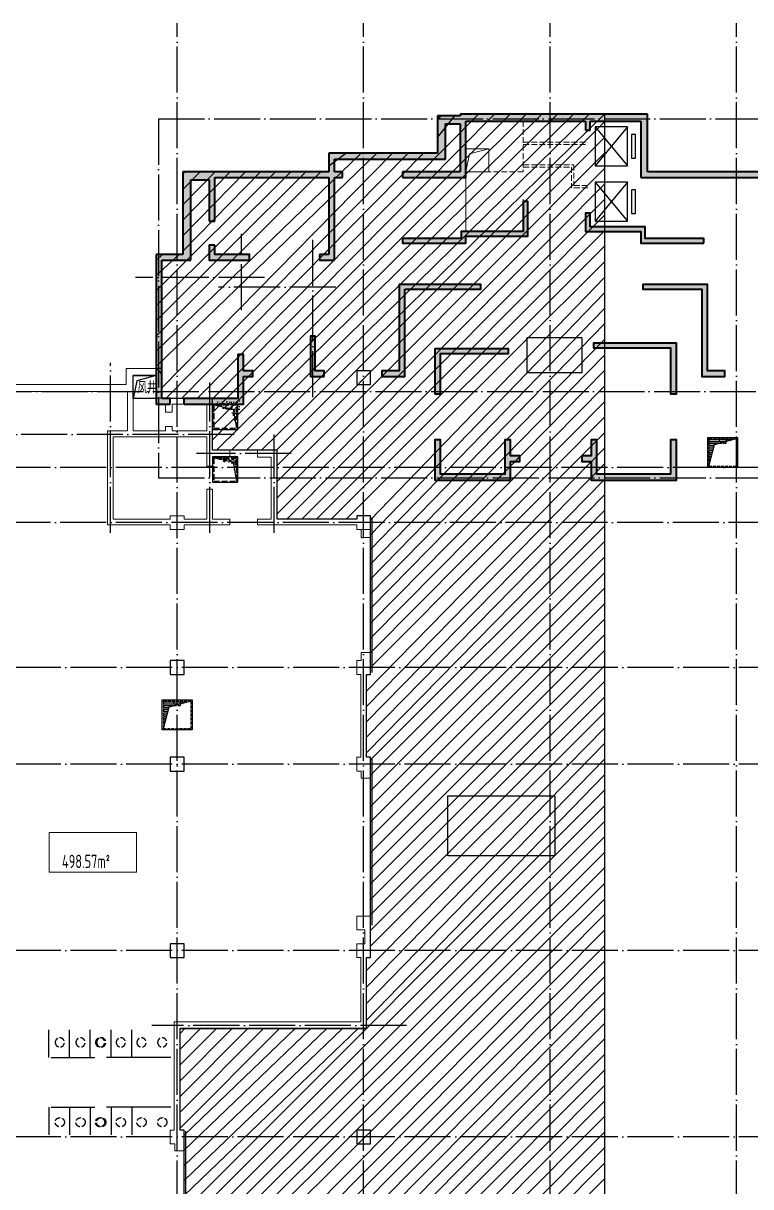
# Model space of a CAD drawing. Extents: x 115549 to 768939, y -502199 to 402497.
# Drawn here: x 462196 to 493802, y -358583 to -308022 of the extents above; entities that cross this region are included whole.
import ezdxf

# ---------------------------------------------------------------- set-up
doc = ezdxf.new("R2010")
doc.units = 0
doc.header["$LTSCALE"] = 1000
doc.header["$MEASUREMENT"] = 0
for name, pattern in [('__DASH', [0.35, 0.25, -0.1]), ('DASH', [0.35, 0.25, -0.1]), ('DOTE', [2.4200000000000004, 2, -0.2, 0.02, -0.2])]:
    doc.linetypes.add(name, pattern=pattern)
for name, color, linetype, lineweight in [('_0', 7, 'Continuous', 9), ('renWALL', 8, 'Continuous', 9), ('主楼剪力墙', 212, 'Continuous', 5), ('砼墙', 3, 'Continuous', 35)]:
    doc.layers.add(name, color=color, linetype=linetype, lineweight=lineweight)
for name, color, linetype in [('COLUMN', 9, 'Continuous'), ('DOTE', 16, 'DOTE'), ('EVTR', 2, 'Continuous'), ('人防辅助线', 7, 'Continuous'), ('地库文字', 7, 'Continuous'), ('文字', 3, 'Continuous'), ('给水', 32, 'Continuous')]:
    doc.layers.add(name, color=color, linetype=linetype)
doc.styles.add('_HZTXT', font='01-tssdeng.shx', dxfattribs={"width": 0.7, "bigfont": '02-tssdchn.shx'})
doc.styles.add('TSSD_Rein', font='tssdeng.shx', dxfattribs={"width": 0.7, "bigfont": 'tssdchn.shx'})

# ---------------------------------------------------------------- blocks, each defined once
blk = doc.blocks.new('zhuloujlqtiangchong')
at = {"layer": '主楼剪力墙'}
h = blk.add_hatch(color=253, dxfattribs=at)
h.dxf.hatch_style = 1
h.paths.add_polyline_path([(896210.3145515919, 662450.9228439331), (895960.3145515919, 662450.9228439331), (895960.3145515919, 661800.9228439331), (897360.3145515919, 661800.9228439331), (897710.3145515919, 661800.9228439331), (897710.3145515919, 662050.9228439331), (897360.3145515919, 662050.9228439331), (896210.3145515919, 662050.9228439331)], flags=17)
h.paths.add_polyline_path([(900960.3145515919, 656750.9228439331), (900960.3145515919, 657000.9228439331), (900560.3145515919, 657000.9228439331), (900560.3145515919, 658500.9228439331), (900360.3145515919, 658500.9228439331), (900360.3145515919, 656750.9228439331)], flags=17)
h.paths.add_polyline_path([(904460.3145515919, 660550.9228439331), (907010.3145515919, 660550.9228439331), (907760.3145515919, 660550.9228439331), (907760.3145515919, 660750.9228439331), (907010.3145515919, 660750.9228439331), (904210.3145515919, 660750.9228439331), (904210.3145515919, 660150.9228439331), (904210.3145515919, 658500.9228439331), (904210.3145515919, 657850.9228439331), (904210.3145515919, 657000.9228439331), (903460.3145515919, 657000.9228439331), (903460.3145515919, 656750.9228439331), (904460.3145515919, 656750.9228439331), (904460.3145515919, 657850.9228439331), (904460.3145515919, 658500.9228439331), (904460.3145515919, 660150.9228439331)], flags=17)
h.paths.add_polyline_path([(906010.3145515919, 656850.9228439331), (906010.3145515919, 657350.9228439331), (906010.3145515919, 657750.9228439331), (908960.3145515919, 657750.9228439331), (908960.3145515919, 657950.9228439331), (905760.3145515919, 657950.9228439331), (905760.3145515919, 657350.9228439331), (905760.3145515919, 656850.9228439331), (905760.3145515919, 656000.9228439331), (906010.3145515919, 656000.9228439331)], flags=17)
h.paths.add_polyline_path([(909060.3145515919, 652250.9228439331), (909060.3145515919, 653050.9228439331), (909460.3145515919, 653050.9228439331), (909460.3145515919, 653300.9228439331), (909060.3145515919, 653300.9228439331), (909060.3145515919, 654000.9228439331), (908810.3145515919, 654000.9228439331), (908810.3145515919, 653150.9228439331), (908810.3145515919, 652500.9228439331), (908460.3145515919, 652500.9228439331), (906360.3145515919, 652500.9228439331), (906010.3145515919, 652500.9228439331), (906010.3145515919, 654000.9228439331), (905760.3145515919, 654000.9228439331), (905760.3145515919, 652250.9228439331), (906360.3145515919, 652250.9228439331), (908460.3145515919, 652250.9228439331)])
h.paths.add_polyline_path([(917610.3145515919, 660150.9228439331), (917610.3145515919, 660750.9228439331), (914810.3145515919, 660750.9228439331), (914810.3145515919, 660550.9228439331), (917360.3145515919, 660550.9228439331), (917360.3145515919, 660150.9228439331), (917360.3145515919, 658500.9228439331), (917360.3145515919, 658100.9228439331), (917360.3145515919, 656750.9228439331), (918360.3145515919, 656750.9228439331), (918360.3145515919, 657000.9228439331), (917610.3145515919, 657000.9228439331), (917610.3145515919, 658100.9228439331), (917610.3145515919, 658500.9228439331)], flags=17)
h.paths.add_polyline_path([(912560.3145515919, 653050.9228439331), (912560.3145515919, 652250.9228439331), (913160.3145515919, 652250.9228439331), (915660.3145515919, 652250.9228439331), (916260.3145515919, 652250.9228439331), (916260.3145515919, 654000.9228439331), (916010.3145515919, 654000.9228439331), (916010.3145515919, 652500.9228439331), (915660.3145515919, 652500.9228439331), (913160.3145515919, 652500.9228439331), (912810.3145515919, 652500.9228439331), (912810.3145515919, 653150.9228439331), (912810.3145515919, 654000.9228439331), (912560.3145515919, 654000.9228439331), (912560.3145515919, 653300.9228439331), (912160.3145515919, 653300.9228439331), (912160.3145515919, 653050.9228439331)])
h.paths.add_polyline_path([(916260.3145515919, 657600.9228439331), (916260.3145515919, 658200.9228439331), (914560.3145515919, 658200.9228439331), (912660.3145515919, 658200.9228439331), (912660.3145515919, 658000.9228439331), (914560.3145515919, 658000.9228439331), (916010.3145515919, 658000.9228439331), (916010.3145515919, 657600.9228439331), (916010.3145515919, 656850.9228439331), (916010.3145515919, 656000.9228439331), (916260.3145515919, 656000.9228439331), (916260.3145515919, 656850.9228439331)], flags=17)
h.paths.add_polyline_path([(917460.3145515919, 662550.9228439331), (917460.3145515919, 662750.9228439331), (914910.3145515919, 662750.9228439331), (914910.3145515919, 663250.9228439331), (912510.3145515919, 663250.9228439331), (912510.3145515919, 663850.9228439331), (912310.3145515919, 663850.9228439331), (912310.3145515919, 663050.9228439331), (914710.3145515919, 663050.9228439331), (914710.3145515919, 662550.9228439331)], flags=17)
h.paths.add_polyline_path([(907110.3145515919, 662850.9228439331), (909810.3145515919, 662850.9228439331), (909810.3145515919, 664350.9228439331), (909610.3145515919, 664350.9228439331), (909610.3145515919, 663050.9228439331), (906910.3145515919, 663050.9228439331), (906910.3145515919, 662750.9228439331), (904360.3145515919, 662750.9228439331), (904360.3145515919, 662550.9228439331), (907110.3145515919, 662550.9228439331)], flags=17)
h.paths.add_polyline_path([(921460.3145515919, 656750.9228439331), (921460.3145515919, 658500.9228439331), (921260.3145515919, 658500.9228439331), (921260.3145515919, 657000.9228439331), (920860.3145515919, 657000.9228439331), (920860.3145515919, 656750.9228439331)], flags=17)
h.paths.add_polyline_path([(924460.3145515919, 661800.9228439331), (925860.3145515919, 661800.9228439331), (925860.3145515919, 662450.9228439331), (925610.3145515919, 662450.9228439331), (925610.3145515919, 662050.9228439331), (924460.3145515919, 662050.9228439331), (924110.3145515919, 662050.9228439331), (924110.3145515919, 661800.9228439331)], flags=17)
h.paths.add_polyline_path([(927272.2208015919, 655550.9228439331), (927272.2208015919, 655800.9228439331), (927560.3145515919, 655800.9228439331), (927910.3145515919, 655800.9228439331), (927910.3145515919, 656100.9697189331), (927910.3145515919, 661800.9228439331), (927560.3145515919, 661800.9228439331), (926660.2521351576, 661800.9228439331), (926660.2521351576, 665300.9228439331), (925860.3145515919, 665300.9228439331), (925860.3145515919, 663500.9228439331), (925610.3145515919, 663500.9228439331), (925610.3145515919, 665400.9228439331), (924860.3145515919, 665400.9228439331), (922460.3145515919, 665400.9228439331), (920660.3145515919, 665400.9228439331), (920660.3145515919, 662050.9228439331), (921060.3145515919, 662050.9228439331), (921060.3145515919, 661800.9228439331), (920410.3145515919, 661800.9228439331), (920410.3145515919, 665400.9228439331), (920060.3145515919, 665400.9228439331), (917460.3145515919, 665400.9228439331), (915310.3145515919, 665400.9228439331), (914710.3145515919, 665400.9228439331), (914710.3145515919, 667850.9228439331), (912510.3145515919, 667850.9228439331), (912510.3145515919, 667450.9228439331), (912310.3145515919, 667450.9228439331), (912310.3145515919, 667850.9228439331), (909710.3145515919, 667850.9228439331), (907610.3145515919, 667850.9228439331), (907110.3145515919, 667850.9228439331), (907110.3145515919, 666330.9228439331), (907110.3145515919, 665400.9228439331), (906510.3145515919, 665400.9228439331), (906110.3145515919, 665400.9228439331), (904360.3145515919, 665400.9228439331), (904360.3145515919, 665650.9228439331), (906110.3145515919, 665650.9228439331), (906510.3145515919, 665650.9228439331), (906860.3145515919, 665650.9228439331), (906860.3145515919, 666330.9228439331), (906860.3145515919, 667725.9228439331), (906235.3145515919, 667725.9228439331), (906235.3145515919, 666200.9228439331), (904360.3145515919, 666200.9228439331), (901410.3145515919, 666200.9228439331), (901410.3145515919, 665650.9228439331), (901760.3145515919, 665650.9228439331), (901760.3145515919, 665400.9228439331), (901410.3145515919, 665400.9228439331), (901410.3145515919, 661800.9228439331), (900760.3145515919, 661800.9228439331), (900760.3145515919, 662050.9228439331), (901160.3145515919, 662050.9228439331), (901160.3145515919, 665400.9228439331), (899360.3145515919, 665400.9228439331), (896960.3145515919, 665400.9228439331), (896210.3145515919, 665400.9228439331), (896210.3145515919, 663500.9228439331), (895960.3145515919, 663500.9228439331), (895960.3145515919, 665300.9228439331), (895160.2521351576, 665300.9228439331), (895160.2521351576, 661800.9228439331), (894260.3145515919, 661800.9228439331), (893910.3145515919, 661800.9228439331), (893910.3145515919, 659900.9228439331), (893910.3145515919, 659550.9228439331), (893910.3145515919, 657700.9228439331), (893910.3145515919, 656098.3447189331), (893910.3145515919, 655800.9228439331), (894260.3145515919, 655800.9228439331), (894272.2208015919, 655800.9228439331), (894272.2208015919, 655550.9228439331), (894260.3145515919, 655550.9228439331), (893660.3145515919, 655550.9228439331), (893660.3145515919, 657700.9228439331), (893660.3145515919, 659550.9228439331), (893660.3145515919, 659900.9228439331), (893660.3145515919, 662050.9228439331), (894260.3145515919, 662050.9228439331), (894810.2521351576, 662050.9228439331), (894810.2521351576, 665650.9228439331), (896060.3145515919, 665650.9228439331), (896960.3145515919, 665650.9228439331), (899360.3145515919, 665650.9228439331), (901160.3145515919, 665650.9228439331), (901160.3145515919, 666450.9228439331), (904360.3145515919, 666450.9228439331), (905885.3145515919, 666450.9228439331), (905885.3145515919, 668075.9228439331), (906860.3145515919, 668075.9228439331), (906860.3145515919, 668150.9228439331), (907610.3145515919, 668150.9228439331), (909710.3145515919, 668150.9228439331), (912410.3145515919, 668150.9228439331), (915010.3145515919, 668150.9228439331), (915010.3145515919, 665650.9228439331), (915310.3145515919, 665650.9228439331), (917460.3145515919, 665650.9228439331), (920060.3145515919, 665650.9228439331), (920560.3145515919, 665650.9228439331), (922460.3145515919, 665650.9228439331), (924860.3145515919, 665650.9228439331), (925760.3145515919, 665650.9228439331), (927010.2521351576, 665650.9228439331), (927010.2521351576, 662050.9228439331), (927560.3145515919, 662050.9228439331), (928160.3145515919, 662050.9228439331), (928160.3145515919, 655550.9228439331), (927560.3145515919, 655550.9228439331)])
h.paths.add_polyline_path([(926672.2208015919, 655550.9228439331), (926672.2208015919, 655800.9228439331), (924960.3145515919, 655800.9228439331), (924610.3145515919, 655800.9228439331), (924610.3145515919, 656850.9228439331), (924610.3145515919, 657700.9228439331), (924360.3145515919, 657700.9228439331), (924360.3145515919, 657000.9228439331), (923960.3145515919, 657000.9228439331), (923960.3145515919, 656750.9228439331), (924360.3145515919, 656750.9228439331), (924360.3145515919, 655550.9228439331), (924960.3145515919, 655550.9228439331)], flags=17)
h.paths.add_polyline_path([(894872.2208015919, 655550.9228439331), (894872.2208015919, 655800.9228439331), (896860.3145515919, 655800.9228439331), (897210.3145515919, 655800.9228439331), (897210.3145515919, 656850.9228439331), (897210.3145515919, 657700.9228439331), (897460.3145515919, 657700.9228439331), (897460.3145515919, 657000.9228439331), (897860.3145515919, 657000.9228439331), (897860.3145515919, 656750.9228439331), (897460.3145515919, 656750.9228439331), (897460.3145515919, 655550.9228439331), (896860.3145515919, 655550.9228439331)], flags=17)
edge = h.paths.add_edge_path(flags=17)
edge.add_line((928160.3145515919, 657700.9228439331), (928160.3145515919, 657900.9228439331))
edge.add_line((927910.3145515919, 658200.9228439331), (927910.3145515919, 657700.9228439331))
blk = doc.blocks.new('kengyi')
at = {"layer": '给水'}
for p, q in [((2970149.975596845, 735418.3133392334), (2971184.345076382, 735418.3133392334)), ((2970149.975596845, 735338.9383392334), (2970896.980648756, 735338.9383392334)), ((2970149.975596845, 735259.5633392334), (2970609.61622113, 735259.5633392334)), ((2970149.975596845, 735180.1883392334), (2970393.226629138, 735180.1883392334)), ((2970149.975596845, 735100.8133392334), (2970372.150847256, 735100.8133392334)), ((2970149.975596845, 735021.4383392334), (2970351.075065315, 735021.4383392334)), ((2970149.975596845, 734942.0633392334), (2970329.999283433, 734942.0633392334)), ((2970149.975596845, 734862.6883392334), (2970308.923501551, 734862.6883392334)), ((2970149.975596845, 734783.3133392334), (2970287.847719669, 734783.3133392334)), ((2970149.975596845, 734703.9383392334), (2970266.771937788, 734703.9383392334)), ((2970149.975596845, 734624.5633392334), (2970245.696155846, 734624.5633392334)), ((2970149.975596845, 734545.1883392334), (2970224.620373964, 734545.1883392334)), ((2970149.975596845, 734465.8133392334), (2970203.544592083, 734465.8133392334)), ((2970149.975596845, 734386.4383392334), (2970182.468810201, 734386.4383392334))]:
    blk.add_line(p, q, dxfattribs=at)
blk.add_lwpolyline([(2970099.975596845, 735514.0633392334), (2971399.975596845, 735514.0633392334), (2971399.975596845, 734214.0633392334), (2970099.975596845, 734214.0633392334)], close=True, dxfattribs=at)
at = {"layer": '给水', "linetype": '__DASH', "ltscale": 0.5}
blk.add_lwpolyline([(2971349.975596845, 735464.0633392334), (2970149.975596845, 735464.0633392334), (2970149.975596845, 734264.0633392334), (2971349.975596845, 734264.0633392334)], close=True, dxfattribs=at)
at = {"layer": '给水'}
blk.add_lwpolyline([(2970149.975596845, 734264.0633392334), (2970398.844030321, 735201.3444328308), (2971349.975596845, 735464.0633392334)], dxfattribs=at)
at = {"layer": '给水', "linetype": '__DASH', "ltscale": 0.5}
blk.add_lwpolyline([(2970599.975596845, 735461.101129055), (2970599.975596845, 735261.101129055), (2970899.975596845, 735261.101129055), (2970899.975596845, 735461.101129055)], dxfattribs=at)
blk = doc.blocks.new('jikeng')
at = {"ltscale": 10}
h = blk.add_hatch(dxfattribs=at)
h.set_pattern_fill('AR-SAND', color=6, scale=50, style=0)
h.set_pattern_definition([(142.5, (503727762.2244373, 3696120879.242505), (4.000078239960125, 122.3533093323356), [0, -96.52, 0, -107.95, 0, -103.1875]), (172.5, (503727762.2244373, 3696120879.242505), (-112.3808207845006, 179.2062751420885), [0, -52.07000000000001, 0, -86.995, 0, -33.3375]), (212.5, (503727840.3294373, 3696120879.242505), (-197.7480925603645, 0.3592961696364028), [0, -31.75, 0, -114.3, 0, -149.225]), (222.5, (503727840.3294373, 3696120879.242505), (-190.8891131180743, 55.73233081430404), [0, -15.875, 0, -74.92999999999999, 0, -85.725])])
h.paths.add_polyline_path([(503250451.1081846, 3696349963), (503251451.1081846, 3696349963), (503251451.1081846, 3696348963), (503251303.8872544, 3696349776.685735)])
at = {"color": 6}
for p, q in [((503251303.8872544, 3696349776.685735), (503250451.1081846, 3696349963)), ((503251451.1081846, 3696348963), (503251303.8872544, 3696349776.685735))]:
    blk.add_line(p, q, dxfattribs=at)
blk.add_lwpolyline([(503251501.1081846, 3696350013), (503250401.1081846, 3696350013), (503250401.1081846, 3696348913), (503251501.1081846, 3696348913)], close=True, dxfattribs=at)
at = {"color": 6, "linetype": 'DASH'}
blk.add_lwpolyline([(503251451.1081846, 3696349963), (503250451.1081846, 3696349963), (503250451.1081846, 3696348963), (503251451.1081846, 3696348963)], close=True, dxfattribs=at)
blk = doc.blocks.new('asfa')
at = {"layer": '人防辅助线'}
for p, q in [((77817352.87754144, 42957868.12308388), (77816152.87756412, 42957868.12308379)), ((77817352.87753692, 42957768.12308388), (77817352.87753482, 42956768.12308388)), ((77817352.8775415, 42956968.12308394), (77816152.87756418, 42956968.12308385)), ((77817352.87753531, 42956068.123084), (77816152.877558, 42956068.12308391)), ((77817352.87756293, 42955168.12308394), (77816152.8775856, 42955168.12308403)), ((77817352.87753692, 42954368.12308394), (77817352.87753482, 42955368.12308394)), ((77817352.87753691, 42953468.123084), (77817352.8775348, 42954468.123084))]:
    blk.add_line(p, q, dxfattribs=at)
at = {"layer": '人防辅助线', "linetype": 'DASH'}
for centre in [(77816692.7821819, 42957393.12308391), (77816692.78217572, 42956493.12308397), (77816692.78217572, 42955643.12308385), (77816692.78218189, 42954743.12308391), (77816692.78218187, 42953843.12308397)]:
    blk.add_circle(centre, 199.9999999999999, dxfattribs=at)
blk = doc.blocks.new('gangjinhunningtuqiang')
at = {"layer": '砼墙', "color": 8}
for p, q in [((906860.3145515919, 668075.9228439331), (905885.3145515919, 668075.9228439331)), ((905885.3145515919, 668075.9228439331), (905885.3145515919, 666450.9228439331)), ((907610.3145515919, 668150.9228439331), (906860.3145515919, 668150.9228439331)), ((906860.3145515919, 668150.9228439331), (906860.3145515919, 668075.9228439331)), ((909710.3145515919, 668150.9228439331), (907610.3145515919, 668150.9228439331)), ((912410.3145515919, 668150.9228439331), (909710.3145515919, 668150.9228439331)), ((915010.3145515919, 668150.9228439331), (912410.3145515919, 668150.9228439331)), ((915010.3145515919, 665650.9228439331), (915010.3145515919, 668150.9228439331)), ((906235.3145515919, 666200.9228439331), (906235.3145515919, 667725.9228439331)), ((906235.3145515919, 667725.9228439331), (906860.3145515919, 667725.9228439331)), ((906860.3145515919, 667725.9228439331), (906860.3145515919, 666330.9228439331)), ((907110.3145515919, 666330.9228439331), (907110.3145515919, 667850.9228439331)), ((907110.3145515919, 667850.9228439331), (907610.3145515919, 667850.9228439331)), ((907610.3145515919, 667850.9228439331), (909710.3145515919, 667850.9228439331)), ((909710.3145515919, 667850.9228439331), (912310.3145515919, 667850.9228439331)), ((912310.3145515919, 667850.9228439331), (912310.3145515919, 667450.9228439331)), ((912310.3145515919, 667450.9228439331), (912510.3145515919, 667450.9228439331)), ((912510.3145515919, 667450.9228439331), (912510.3145515919, 667850.9228439331)), ((912510.3145515919, 667850.9228439331), (914710.3145515919, 667850.9228439331)), ((914710.3145515919, 667850.9228439331), (914710.3145515919, 665400.9228439331)), ((904360.3145515919, 666450.9228439331), (901160.3145515919, 666450.9228439331)), ((901160.3145515919, 666450.9228439331), (901160.3145515919, 665650.9228439331)), ((905885.3145515919, 666450.9228439331), (904360.3145515919, 666450.9228439331)), ((901410.3145515919, 665650.9228439331), (901410.3145515919, 666200.9228439331)), ((901410.3145515919, 666200.9228439331), (904360.3145515919, 666200.9228439331)), ((904360.3145515919, 666200.9228439331), (906235.3145515919, 666200.9228439331)), ((906860.3145515919, 666330.9228439331), (906860.3145515919, 665650.9228439331)), ((907110.3145515919, 665400.9228439331), (907110.3145515919, 666330.9228439331)), ((896060.3145515919, 665650.9228439331), (894810.2521351576, 665650.9228439331)), ((894810.2521351576, 665650.9228439331), (894810.2521351576, 662050.9228439331)), ((896960.3145515919, 665650.9228439331), (896060.3145515919, 665650.9228439331)), ((896210.3145515919, 663500.9228439331), (896210.3145515919, 665400.9228439331)), ((896210.3145515919, 665400.9228439331), (896960.3145515919, 665400.9228439331)), ((899360.3145515919, 665650.9228439331), (896960.3145515919, 665650.9228439331)), ((896960.3145515919, 665400.9228439331), (899360.3145515919, 665400.9228439331)), ((901160.3145515919, 665650.9228439331), (899360.3145515919, 665650.9228439331)), ((899360.3145515919, 665400.9228439331), (901160.3145515919, 665400.9228439331)), ((901160.3145515919, 665400.9228439331), (901160.3145515919, 662050.9228439331)), ((901760.3145515919, 665650.9228439331), (901410.3145515919, 665650.9228439331)), ((901410.3145515919, 661800.9228439331), (901410.3145515919, 665400.9228439331)), ((901410.3145515919, 665400.9228439331), (901760.3145515919, 665400.9228439331)), ((901760.3145515919, 665400.9228439331), (901760.3145515919, 665650.9228439331)), ((906110.3145515919, 665650.9228439331), (904360.3145515919, 665650.9228439331)), ((904360.3145515919, 665650.9228439331), (904360.3145515919, 665400.9228439331)), ((904360.3145515919, 665400.9228439331), (906110.3145515919, 665400.9228439331)), ((906510.3145515919, 665650.9228439331), (906110.3145515919, 665650.9228439331)), ((906110.3145515919, 665400.9228439331), (906510.3145515919, 665400.9228439331)), ((906860.3145515919, 665650.9228439331), (906510.3145515919, 665650.9228439331)), ((906510.3145515919, 665400.9228439331), (907110.3145515919, 665400.9228439331)), ((914710.3145515919, 665400.9228439331), (915310.3145515919, 665400.9228439331)), ((915310.3145515919, 665650.9228439331), (915010.3145515919, 665650.9228439331)), ((917460.3145515919, 665650.9228439331), (915310.3145515919, 665650.9228439331)), ((915310.3145515919, 665400.9228439331), (917460.3145515919, 665400.9228439331)), ((920060.3145515919, 665650.9228439331), (917460.3145515919, 665650.9228439331)), ((917460.3145515919, 665400.9228439331), (920060.3145515919, 665400.9228439331)), ((895160.2521351576, 661800.9228439331), (895160.2521351576, 665300.9228439331)), ((895160.2521351576, 665300.9228439331), (895960.3145515919, 665300.9228439331)), ((895960.3145515919, 665300.9228439331), (895960.3145515919, 663500.9228439331)), ((895960.3145515919, 663500.9228439331), (896210.3145515919, 663500.9228439331)), ((894260.3145515919, 662050.9228439331), (893660.3145515919, 662050.9228439331)), ((893660.3145515919, 662050.9228439331), (893660.3145515919, 659900.9228439331)), ((894810.2521351576, 662050.9228439331), (894260.3145515919, 662050.9228439331)), ((901160.3145515919, 662050.9228439331), (900760.3145515919, 662050.9228439331)), ((900760.3145515919, 662050.9228439331), (900760.3145515919, 661800.9228439331)), ((893910.3145515919, 659900.9228439331), (893910.3145515919, 661800.9228439331)), ((893910.3145515919, 661800.9228439331), (894260.3145515919, 661800.9228439331)), ((894260.3145515919, 661800.9228439331), (895160.2521351576, 661800.9228439331)), ((900760.3145515919, 661800.9228439331), (901410.3145515919, 661800.9228439331)), ((893660.3145515919, 659900.9228439331), (893660.3145515919, 659550.9228439331)), ((893910.3145515919, 659550.9228439331), (893910.3145515919, 659900.9228439331)), ((893660.3145515919, 659550.9228439331), (893660.3145515919, 657700.9228439331)), ((893910.3145515919, 657700.9228439331), (893910.3145515919, 659550.9228439331)), ((893660.3145515919, 657700.9228439331), (893660.3145515919, 655550.9228439331)), ((893910.3145515919, 656098.3447189331), (893910.3145515919, 657700.9228439331)), ((893910.3145515919, 655800.9228439331), (893910.3145515919, 656098.3447189331)), ((894260.3145515919, 655800.9228439331), (893910.3145515919, 655800.9228439331)), ((894272.2208015919, 655800.9228439331), (894260.3145515919, 655800.9228439331)), ((894272.2208015919, 655550.9228439331), (894272.2208015919, 655800.9228439331)), ((894872.2208015919, 655550.9228439331), (894872.2208015919, 655800.9228439331)), ((893660.3145515919, 655550.9228439331), (894260.3145515919, 655550.9228439331)), ((894260.3145515919, 655550.9228439331), (894272.2208015919, 655550.9228439331))]:
    blk.add_line(p, q, dxfattribs=at)
for points in [[(907110.3145515919, 662850.9228439331), (909810.3145515919, 662850.9228439331), (909810.3145515919, 664350.9228439331), (909610.3145515919, 664350.9228439331), (909610.3145515919, 663050.9228439331), (906910.3145515919, 663050.9228439331), (906910.3145515919, 662750.9228439331), (904360.3145515919, 662750.9228439331), (904360.3145515919, 662550.9228439331), (907110.3145515919, 662550.9228439331)], [(917460.3145515919, 662550.9228439331), (917460.3145515919, 662750.9228439331), (914910.3145515919, 662750.9228439331), (914910.3145515919, 663250.9228439331), (912510.3145515919, 663250.9228439331), (912510.3145515919, 663850.9228439331), (912310.3145515919, 663850.9228439331), (912310.3145515919, 663050.9228439331), (914710.3145515919, 663050.9228439331), (914710.3145515919, 662550.9228439331)], [(896210.3145515919, 662450.9228439331), (895960.3145515919, 662450.9228439331), (895960.3145515919, 661800.9228439331), (897360.3145515919, 661800.9228439331), (897710.3145515919, 661800.9228439331), (897710.3145515919, 662050.9228439331), (897360.3145515919, 662050.9228439331), (896210.3145515919, 662050.9228439331)], [(904460.3145515919, 660550.9228439331), (907010.3145515919, 660550.9228439331), (907760.3145515919, 660550.9228439331), (907760.3145515919, 660750.9228439331), (907010.3145515919, 660750.9228439331), (904210.3145515919, 660750.9228439331), (904210.3145515919, 660150.9228439331), (904210.3145515919, 658500.9228439331), (904210.3145515919, 657850.9228439331), (904210.3145515919, 657000.9228439331), (903460.3145515919, 657000.9228439331), (903460.3145515919, 656750.9228439331), (904460.3145515919, 656750.9228439331), (904460.3145515919, 657850.9228439331), (904460.3145515919, 658500.9228439331), (904460.3145515919, 660150.9228439331)], [(917610.3145515919, 660150.9228439331), (917610.3145515919, 660750.9228439331), (914810.3145515919, 660750.9228439331), (914810.3145515919, 660550.9228439331), (917360.3145515919, 660550.9228439331), (917360.3145515919, 660150.9228439331), (917360.3145515919, 658500.9228439331), (917360.3145515919, 658100.9228439331), (917360.3145515919, 656750.9228439331), (918360.3145515919, 656750.9228439331), (918360.3145515919, 657000.9228439331), (917610.3145515919, 657000.9228439331), (917610.3145515919, 658100.9228439331), (917610.3145515919, 658500.9228439331)], [(900960.3145515919, 656750.9228439331), (900960.3145515919, 657000.9228439331), (900560.3145515919, 657000.9228439331), (900560.3145515919, 658500.9228439331), (900360.3145515919, 658500.9228439331), (900360.3145515919, 656750.9228439331)], [(906010.3145515919, 656850.9228439331), (906010.3145515919, 657350.9228439331), (906010.3145515919, 657750.9228439331), (908960.3145515919, 657750.9228439331), (908960.3145515919, 657950.9228439331), (905760.3145515919, 657950.9228439331), (905760.3145515919, 657350.9228439331), (905760.3145515919, 656850.9228439331), (905760.3145515919, 656000.9228439331), (906010.3145515919, 656000.9228439331)], [(916260.3145515919, 657600.9228439331), (916260.3145515919, 658200.9228439331), (914560.3145515919, 658200.9228439331), (912660.3145515919, 658200.9228439331), (912660.3145515919, 658000.9228439331), (914560.3145515919, 658000.9228439331), (916010.3145515919, 658000.9228439331), (916010.3145515919, 657600.9228439331), (916010.3145515919, 656850.9228439331), (916010.3145515919, 656000.9228439331), (916260.3145515919, 656000.9228439331), (916260.3145515919, 656850.9228439331)], [(909060.3145515919, 652250.9228439331), (909060.3145515919, 653050.9228439331), (909460.3145515919, 653050.9228439331), (909460.3145515919, 653300.9228439331), (909060.3145515919, 653300.9228439331), (909060.3145515919, 654000.9228439331), (908810.3145515919, 654000.9228439331), (908810.3145515919, 653150.9228439331), (908810.3145515919, 652500.9228439331), (908460.3145515919, 652500.9228439331), (906360.3145515919, 652500.9228439331), (906010.3145515919, 652500.9228439331), (906010.3145515919, 654000.9228439331), (905760.3145515919, 654000.9228439331), (905760.3145515919, 652250.9228439331), (906360.3145515919, 652250.9228439331), (908460.3145515919, 652250.9228439331)], [(912560.3145515919, 653050.9228439331), (912560.3145515919, 652250.9228439331), (913160.3145515919, 652250.9228439331), (915660.3145515919, 652250.9228439331), (916260.3145515919, 652250.9228439331), (916260.3145515919, 654000.9228439331), (916010.3145515919, 654000.9228439331), (916010.3145515919, 652500.9228439331), (915660.3145515919, 652500.9228439331), (913160.3145515919, 652500.9228439331), (912810.3145515919, 652500.9228439331), (912810.3145515919, 653150.9228439331), (912810.3145515919, 654000.9228439331), (912560.3145515919, 654000.9228439331), (912560.3145515919, 653300.9228439331), (912160.3145515919, 653300.9228439331), (912160.3145515919, 653050.9228439331)]]:
    blk.add_lwpolyline(points, close=True, dxfattribs=at)
blk.add_lwpolyline([(894872.2208015919, 655550.9228439331), (896860.3145515919, 655550.9228439331), (897460.3145515919, 655550.9228439331), (897460.3145515919, 656750.9228439331), (897860.3145515919, 656750.9228439331), (897860.3145515919, 657000.9228439331), (897460.3145515919, 657000.9228439331), (897460.3145515919, 657700.9228439331), (897210.3145515919, 657700.9228439331), (897210.3145515919, 656850.9228439331), (897210.3145515919, 655800.9228439331), (896860.3145515919, 655800.9228439331), (894872.2208015919, 655800.9228439331)], dxfattribs=at)
blk = doc.blocks.new('saaaa')
at = {"layer": 'COLUMN', "color": 8}
for p, q in [((504949589.8447793, 3696242193.253699), (504948989.8447793, 3696242193.253699)), ((504948989.8447793, 3696242193.253699), (504948989.8447793, 3696241593.253699)), ((504949589.8447793, 3696241593.253699), (504949589.8447793, 3696242193.253699)), ((504948989.8447793, 3696241593.253699), (504949589.8447793, 3696241593.253699)), ((504941489.8447793, 3696229593.316199), (504940889.8447793, 3696229593.316199)), ((504940889.8447793, 3696229593.316199), (504940889.8447793, 3696228993.316199)), ((504941489.8447793, 3696228993.316199), (504941489.8447793, 3696229593.316199)), ((504940889.8447793, 3696228993.316199), (504941489.8447793, 3696228993.316199)), ((504941489.8447793, 3696225393.316199), (504940889.8447793, 3696225393.316199)), ((504940889.8447793, 3696225393.316199), (504940889.8447793, 3696224793.316199)), ((504941489.8447793, 3696224793.316199), (504941489.8447793, 3696225393.316199)), ((504940889.8447793, 3696224793.316199), (504941489.8447793, 3696224793.316199)), ((504941489.8447793, 3696217293.316199), (504940889.8447793, 3696217293.316199)), ((504940889.8447793, 3696217293.316199), (504940889.8447793, 3696216693.316199)), ((504941489.8447793, 3696216693.316199), (504941489.8447793, 3696217293.316199)), ((504940889.8447793, 3696216693.316199), (504941489.8447793, 3696216693.316199)), ((504949589.8447793, 3696209193.316199), (504948989.8447793, 3696209193.316199)), ((504948989.8447793, 3696209193.316199), (504948989.8447793, 3696208593.316199)), ((504949589.8447793, 3696208593.316199), (504949589.8447793, 3696209193.316199)), ((504948989.8447793, 3696208593.316199), (504949589.8447793, 3696208593.316199))]:
    blk.add_line(p, q, dxfattribs=at)
at = {"layer": 'renWALL', "color": 8}
for p, q in [((504940277.9385274, 3696242293.254436), (504938977.9385486, 3696242293.254423)), ((504938977.9385486, 3696242293.254423), (504938977.9385667, 3696241593.316931)), ((504938977.9385667, 3696241593.316931), (504933389.8447793, 3696241593.316913)), ((504939277.9385719, 3696241393.316942), (504939277.9385564, 3696241993.254426)), ((504939277.9385564, 3696241993.254426), (504940277.9385303, 3696241993.254436)), ((504933389.8447793, 3696241293.316913), (504939027.9385746, 3696241293.316931)), ((504939027.9385746, 3696241293.316931), (504939027.9386192, 3696239573.498494)), ((504939277.9386192, 3696239573.498495), (504939277.9385719, 3696241393.316942)), ((504940777.9559914, 3696240993.253701), (504940277.9385294, 3696240993.253702)), ((504940277.9385294, 3696240993.253702), (504940277.9385294, 3696240723.498537)), ((504940277.9385294, 3696240723.498537), (504940677.9385294, 3696240723.498537)), ((504940277.9385294, 3696240723.498537), (504940677.9385294, 3696240723.498537)), ((504940677.9385294, 3696240723.498537), (504940677.9385294, 3696240743.253701)), ((504940677.9385294, 3696240743.253701), (504940677.9559911, 3696240743.253701)), ((504940677.9559911, 3696240743.253701), (504940677.9559911, 3696240393.253699)), ((504942727.9559885, 3696240993.253698), (504940777.9559914, 3696240993.253701)), ((504940977.9559911, 3696240393.253699), (504940977.9559911, 3696240743.253701)), ((504940977.9559911, 3696240743.253701), (504942477.9559898, 3696240743.253698)), ((504942477.9559898, 3696240743.253698), (504942477.9559965, 3696239573.498492)), ((504942727.9559972, 3696239430.114958), (504942727.9559885, 3696240993.253698)), ((504940677.9559911, 3696240393.253699), (504940977.9559911, 3696240393.253699)), ((504939027.9386192, 3696239573.498494), (504938164.9386192, 3696239573.498487)), ((504938164.9386192, 3696239573.498487), (504938164.9387251, 3696235493.316199)), ((504940277.9385294, 3696239573.498496), (504939277.9386192, 3696239573.498495)), ((504940277.9385294, 3696239573.498537), (504940677.9385294, 3696239573.498537)), ((504940677.9385294, 3696239573.498496), (504940277.9385294, 3696239573.498496)), ((504940677.9559911, 3696239573.498496), (504940677.9385294, 3696239573.498496)), ((504940977.9559911, 3696239773.253699), (504940677.9559911, 3696239773.253699)), ((504940677.9559911, 3696239773.253699), (504940677.9559911, 3696239573.498496)), ((504940977.9559911, 3696239573.498495), (504940977.9559911, 3696239773.253699)), ((504942477.9559965, 3696239573.498492), (504940977.9559911, 3696239573.498495)), ((504938414.9387186, 3696235743.316199), (504938414.9386257, 3696239323.498489)), ((504938414.9386257, 3696239323.498489), (504939152.9386231, 3696239323.498495)), ((504939152.9386231, 3696239323.498495), (504940427.9385293, 3696239323.498496)), ((504940427.9385293, 3696239323.498496), (504940777.955991, 3696239323.498496)), ((504940777.955991, 3696239323.498496), (504942477.9559982, 3696239323.498492)), ((504942477.9559982, 3696239323.498492), (504942477.956005, 3696238599.932714)), ((504942727.9560037, 3696238742.932714), (504942727.9559972, 3696239430.114958)), ((504942477.956005, 3696238599.932714), (504942477.956016, 3696238043.3162)), ((504943477.8562117, 3696238742.932701), (504942727.9560037, 3696238742.932714)), ((504943477.8562064, 3696238442.932701), (504943477.8562117, 3696238742.932701)), ((504945527.8561943, 3696238742.932665), (504944677.8562116, 3696238742.93268)), ((504944677.8562116, 3696238742.93268), (504944677.8562064, 3696238442.93268)), ((504945527.8563171, 3696235743.316199), (504945527.8561943, 3696238742.932665)), ((504942477.956016, 3696238043.3162), (504942727.956016, 3696238043.316205)), ((504942727.956016, 3696238043.316205), (504942727.9560081, 3696238442.932714)), ((504942727.9560081, 3696238442.932714), (504943477.8562064, 3696238442.932701)), ((504944677.8562064, 3696238442.93268), (504945277.8562066, 3696238442.93267)), ((504945277.8562066, 3696238442.93267), (504945277.8563171, 3696235743.316199)), ((504942727.9560359, 3696237043.316205), (504942477.9560359, 3696237043.3162)), ((504942477.9560359, 3696237043.3162), (504942477.9560617, 3696235743.316199)), ((504942727.9560617, 3696235743.316199), (504942727.9560359, 3696237043.316205)), ((504938164.9387251, 3696235493.316199), (504940889.8447793, 3696235493.316199)), ((504940889.8447793, 3696235743.316199), (504938414.9387186, 3696235743.316199)), ((504941489.8447793, 3696235893.316199), (504940889.8447793, 3696235893.316199)), ((504940889.8447793, 3696235893.316199), (504940889.8447793, 3696235743.316199)), ((504940889.8447793, 3696235493.316199), (504940889.8447793, 3696235293.316199)), ((504941489.8447793, 3696235743.316199), (504941489.8447793, 3696235893.316199)), ((504942477.9560617, 3696235743.316199), (504941489.8447793, 3696235743.316199)), ((504941489.8447793, 3696235293.316199), (504941489.8447793, 3696235493.316199)), ((504941489.8447793, 3696235493.316199), (504942602.9560646, 3696235493.316199)), ((504942602.9560646, 3696235493.316199), (504943477.8562091, 3696235493.316199)), ((504943477.8562091, 3696235743.316199), (504942727.9560617, 3696235743.316199)), ((504943477.8562091, 3696235493.316199), (504943477.8562091, 3696235743.316199)), ((504945277.8563171, 3696235743.316199), (504944677.8562091, 3696235743.316199)), ((504944677.8562091, 3696235743.316199), (504944677.8562091, 3696235493.316199)), ((504944677.8562091, 3696235493.316199), (504945402.856323, 3696235493.316199)), ((504945402.856323, 3696235493.316199), (504948989.8447793, 3696235493.316199)), ((504948989.8447793, 3696235743.316199), (504945527.8563171, 3696235743.316199)), ((504949589.8447793, 3696235893.316199), (504948989.8447793, 3696235893.316199)), ((504948989.8447793, 3696235893.316199), (504948989.8447793, 3696235743.316199)), ((504948989.8447793, 3696235493.316199), (504948989.8447793, 3696235293.316199)), ((504949589.8447793, 3696235293.316199), (504949589.8447793, 3696235893.316199)), ((504949589.8447764, 3696234943.316199), (504949589.8447762, 3696235593.316199)), ((504940889.8447793, 3696235293.316199), (504941489.8447793, 3696235293.316199)), ((504948989.8447793, 3696235293.316199), (504949589.8447793, 3696235293.316199)), ((504949189.8447763, 3696235293.316199), (504949189.8447764, 3696234943.316199)), ((504949189.8447764, 3696234943.316199), (504949589.8447764, 3696234943.316199)), ((504949589.8447793, 3696229943.316199), (504949189.8447793, 3696229943.316199)), ((504949189.8447793, 3696229943.316199), (504949189.8447793, 3696229593.316199)), ((504949589.8447793, 3696229593.316199), (504949589.8447793, 3696229943.316199)), ((504949189.8447793, 3696229593.316199), (504948989.8447793, 3696229593.316199)), ((504948989.8447793, 3696229593.316199), (504948989.8447793, 3696228993.316199)), ((504949589.8447793, 3696228993.316199), (504949589.8447793, 3696229593.316199)), ((504948989.8447793, 3696228993.316199), (504949164.8387945, 3696228993.316199)), ((504949164.8387945, 3696228993.316199), (504949164.8387964, 3696225393.316199)), ((504949414.8387964, 3696225393.316199), (504949414.8387945, 3696228993.316199)), ((504949414.8387945, 3696228993.316199), (504949589.8447793, 3696228993.316199)), ((504949164.8387964, 3696225393.316199), (504948989.8447793, 3696225393.316199)), ((504948989.8447793, 3696225393.316199), (504948989.8447793, 3696224793.316199)), ((504949589.8447793, 3696225393.316199), (504949414.8387964, 3696225393.316199)), ((504949589.8447793, 3696224793.316199), (504949589.8447793, 3696225393.316199)), ((504948989.8447793, 3696224793.316199), (504949189.8447793, 3696224793.316199)), ((504949189.8447793, 3696224793.316199), (504949189.8447794, 3696224493.316205)), ((504949189.8447794, 3696224493.316205), (504949589.8447794, 3696224493.316205)), ((504949589.8447794, 3696224493.316205), (504949589.8447793, 3696224793.316199)), ((504949589.8447827, 3696218493.316205), (504948989.8447827, 3696218493.316205)), ((504948989.8447827, 3696218493.316205), (504948989.8447827, 3696217893.316205)), ((504949589.8447827, 3696217893.316205), (504949589.8447827, 3696218493.316205)), ((504948989.8447827, 3696217893.316205), (504949339.8447829, 3696217893.316205)), ((504949339.8447829, 3696217893.316205), (504949339.8447833, 3696217293.316199)), ((504949589.8447833, 3696217293.316199), (504949589.8447827, 3696217893.316205)), ((504949339.8447833, 3696217293.316199), (504948989.8447793, 3696217293.316199)), ((504948989.8447793, 3696217293.316199), (504948989.8447793, 3696216693.316199)), ((504949589.8447793, 3696216693.316199), (504949589.8447793, 3696217293.316199)), ((504948989.8447793, 3696216693.316199), (504949164.8388011, 3696216693.316199)), ((504949164.8388011, 3696216693.316199), (504949164.8388025, 3696213893.238495)), ((504949414.8388028, 3696213593.238496), (504949414.8388011, 3696216693.316199)), ((504949414.8388011, 3696216693.316199), (504949589.8447793, 3696216693.316199)), ((504949164.8388025, 3696213893.238495), (504941064.8388017, 3696213893.238451)), ((504941064.8388017, 3696213893.238451), (504941064.8388335, 3696209193.316199)), ((504941314.8388335, 3696209193.316199), (504941314.8388036, 3696213593.238452)), ((504941314.8388036, 3696213593.238452), (504949414.8388028, 3696213593.238496)), ((504941064.8388335, 3696209193.316199), (504940889.8447793, 3696209193.316199)), ((504940889.8447793, 3696209193.316199), (504940889.8447793, 3696208593.316199)), ((504941489.8447793, 3696209193.316199), (504941314.8388335, 3696209193.316199)), ((504941489.8447793, 3696208593.316199), (504941489.8447793, 3696209193.316199)), ((504940889.8447793, 3696208593.316199), (504941089.8447883, 3696208593.316199)), ((504941089.8447883, 3696208593.316199), (504941089.8447942, 3696208293.316199)), ((504941089.8447942, 3696208293.316199), (504941489.8447942, 3696208293.316211)), ((504941489.8447942, 3696208293.316211), (504941489.8447883, 3696208593.316199))]:
    blk.add_line(p, q, dxfattribs=at)
at = {"layer": 'renWALL', "color": 8, "style": '_HZTXT', "width": 0.7}
blk.add_text('风井', height=525, dxfattribs=at).set_placement((504939457.3059323, 3696241196.137232))

msp = doc.modelspace()

# ---------------------------------------------------------------- hatches: boundary and pattern name
h = msp.add_hatch()
h.set_pattern_fill('ANSI31', color=256, scale=300, style=0)
h.set_pattern_definition([(45, (-502804617.7348279, -3696704517.997187), (-336.7596045400932, 336.7596045400933), [])])
edge = h.paths.add_edge_path()
edge.add_line((487447.9249867091, -311971.880719469), (487447.9267028461, -418351.4709918957))
edge.add_line((487447.9267028461, -418351.4709918957), (442183.2992801557, -418351.471722887))
edge.add_line((442183.2992801557, -418351.471722887), (442183.2992801557, -418251.474469469))
edge.add_line((442183.2992801557, -418251.474469469), (437793.2102692018, -418251.4701960544))
edge.add_line((437793.2102692018, -418251.4701960544), (437793.2102692018, -412351.474469469))
edge.add_line((437793.2102692018, -412351.474469469), (440543.2102692018, -412351.4744699459))
edge.add_line((440543.2102692018, -412351.4744699459), (440543.1806011091, -406901.474469469))
edge.add_line((440543.1806011091, -406901.474469469), (437793.1814452896, -406901.4732144336))
edge.add_line((437793.1814452896, -406901.4732144336), (437793.1816869865, -406371.818219469))
edge.add_line((437793.1816869865, -406371.818219469), (436783.3040191422, -406371.818219469))
edge.add_line((436783.3040191422, -406371.818219469), (436783.3040191422, -406221.818219469))
edge.add_line((436783.3040191422, -406221.818219469), (436633.3005165348, -406221.818219469))
edge.add_line((436633.3005165348, -406221.818219469), (436633.3005304227, -401121.818219469))
edge.add_line((436633.3005304227, -401121.818219469), (436783.3040191422, -401121.818219469))
edge.add_line((436783.3040191422, -401121.818219469), (436783.3040191422, -392421.818219469))
edge.add_line((436783.3040191422, -392421.818219469), (436608.3005165348, -392421.818219469))
edge.add_line((436608.3005165348, -392421.818219469), (436608.3006444464, -388596.7353208523))
edge.add_line((436608.3006444464, -388596.7353208523), (428508.3005165348, -388596.7350500087))
edge.add_line((428508.3005165348, -388596.7350500087), (428508.3005165348, -384921.818219469))
edge.add_line((428508.3005165348, -384921.818219469), (428683.3040191422, -384921.818219469))
edge.add_line((428683.3040191422, -384921.818219469), (428683.304012228, -376221.8182189922))
edge.add_line((428683.304012228, -376221.8182189922), (428508.3005165348, -376221.818219469))
edge.add_line((428508.3005165348, -376221.818219469), (428508.3005165348, -374601.8177311878))
edge.add_line((428508.3005165348, -374601.8177311878), (427793.1806020627, -374601.810406969))
edge.add_line((427793.1806020627, -374601.810406969), (427793.1806020627, -370751.8177311878))
edge.add_line((427793.1806020627, -370751.8177311878), (431993.1790192018, -370751.8177311878))
edge.add_line((431993.1790192018, -370751.8177311878), (431993.1802368055, -373548.6485813122))
edge.add_line((431993.1802368055, -373548.6485813122), (435543.1790192018, -373548.6485813122))
edge.add_line((435543.1790192018, -373548.6485813122), (435543.1806039701, -374851.810406969))
edge.add_line((435543.1806039701, -374851.810406969), (436633.372784842, -374851.8173578243))
edge.add_line((436633.372784842, -374851.8173578243), (436633.372784842, -372654.7353165607))
edge.add_line((436633.372784842, -372654.7353165607), (444708.3005223165, -372654.7353165607))
edge.add_line((444708.3005223165, -372654.7353165607), (444708.3005239854, -370521.8182199459))
edge.add_line((444708.3005239854, -370521.8182199459), (444883.3040192018, -370521.8182199459))
edge.add_line((444883.3040192018, -370521.8182199459), (444883.3040191422, -370371.081891344))
edge.add_line((444883.3040191422, -370371.081891344), (468723.3352687249, -370371.818219469))
edge.add_line((468723.3352687249, -370371.818219469), (468723.3352692018, -364601.817730711))
edge.add_line((468723.3352692018, -364601.817730711), (469183.3042626868, -364601.817730711))
edge.add_line((469183.3042626868, -364601.817730711), (469183.3042626271, -356121.818219469))
edge.add_line((469183.3042626271, -356121.818219469), (469008.2980733404, -356121.8182204227))
edge.add_line((469008.2980733404, -356121.8182204227), (469008.2980496178, -351696.8959663372))
edge.add_line((469008.2980496178, -351696.8959663372), (477108.2980425248, -351696.8959620456))
edge.add_line((477108.2980425248, -351696.8959620456), (477108.2980425248, -348621.818219469))
edge.add_line((477108.2980425248, -348621.818219469), (477283.3040191422, -348621.818219469))
edge.add_line((477283.3040191422, -348621.818219469), (477283.3040191422, -339921.818219469))
edge.add_line((477283.3040191422, -339921.818219469), (477108.2980362067, -339921.818219469))
edge.add_line((477108.2980362067, -339921.818219469), (477108.2980362067, -336321.818219469))
edge.add_line((477108.2980362067, -336321.818219469), (477283.3040191422, -336321.818219469))
edge.add_line((477283.3040191422, -336321.818219469), (477283.3040191422, -329421.818219469))
edge.add_line((477283.3040191422, -329421.818219469), (476683.3040191422, -329421.818219469))
edge.add_line((476683.3040191422, -329421.818219469), (476683.3040191422, -329571.818219469))
edge.add_line((476683.3040191422, -329571.818219469), (473221.3155569325, -329571.818219469))
edge.add_line((473221.3155569325, -329571.818219469), (473221.3154337297, -326572.2017543773))
edge.add_line((473221.3154337297, -326572.2017543773), (470421.4152434955, -326572.2017043094))
edge.add_line((470421.4152434955, -326572.2017043094), (470421.4152434359, -324321.880719469))
edge.add_line((470421.4152434359, -324321.880719469), (468221.3977692018, -324321.880719469))
edge.add_line((468221.3977692018, -324321.880719469), (468221.3977692018, -323021.8799822788))
edge.add_line((468221.3977692018, -323021.8799822788), (467971.3977672348, -323021.8799827556))
edge.add_line((467971.3977672348, -323021.8799827556), (467971.3977672348, -318071.880719469))
edge.add_line((467971.3977672348, -318071.880719469), (469121.3353527675, -318071.880719469))
edge.add_line((469121.3353527675, -318071.880719469), (469121.3353527675, -314471.880719469))
edge.add_line((469121.3353527675, -314471.880719469), (475471.3977692018, -314471.880719469))
edge.add_line((475471.3977692018, -314471.880719469), (475471.3977692018, -313671.880719469))
edge.add_line((475471.3977692018, -313671.880719469), (480196.3977692018, -313671.8807199459))
edge.add_line((480196.3977692018, -313671.8807199459), (480196.3977692018, -312046.880719469))
edge.add_line((480196.3977692018, -312046.880719469), (481171.3977691422, -312046.880719469))
edge.add_line((481171.3977691422, -312046.880719469), (481171.3977691422, -311971.880719469))
edge.add_line((481171.3977691422, -311971.880719469), (487447.9249866495, -311967.4831555347))

# ---------------------------------------------------------------- linework, layer by layer
for points in [[(469183.3042626868, -364601.817730711), (469183.3042626271, -356121.818219469), (469008.2980733404, -356121.8182204227), (469008.2980496178, -351696.8959663372), (477108.2980425248, -351696.8959620456), (477108.2980425248, -348621.818219469), (477283.3040191422, -348621.818219469), (477283.3040191422, -339921.818219469), (477108.2980362067, -339921.818219469), (477108.2980362067, -336321.818219469), (477283.3040191422, -336321.818219469), (477283.3040191422, -329421.818219469), (476683.3040191422, -329421.818219469), (476683.3040191422, -329571.818219469), (473221.3155569325, -329571.818219469), (473221.3154337297, -326572.2017543773), (470421.4152434955, -326572.2017043094), (470421.4152434359, -324321.880719469), (468221.3977692018, -324321.880719469), (468221.3977692018, -323021.8799822788), (467971.3977672348, -323021.8799827556), (467971.3977672348, -318071.880719469), (469121.3353527675, -318071.880719469), (469121.3353527675, -314471.880719469), (475471.3977692018, -314471.880719469), (475471.3977692018, -313671.880719469), (480196.3977692018, -313671.8807199459), (480196.3977692018, -312046.880719469), (481171.3977691422, -312046.880719469), (481171.3977691422, -311971.880719469), (487447.9249866495, -311967.4831555347)], [(487447.9249867091, -311971.880719469), (487447.9267028461, -418351.4709918957)], [(467971.3977697382, -323321.8799827556), (467971.3977697382, -324321.8799827556), (466971.3977697382, -324321.8799827556), (466971.3977957855, -323321.8799922924), (467971.3977687845, -323321.8799922924), (467122.7651716957, -323559.4971869449), (466971.3977697382, -324321.8799827556)]]:
    msp.add_lwpolyline(points)
at = {"linetype": 'DASH', "const_width": 50}
for points in [[(477348.7170027385, -329498.4971869449), (477348.7170027385, -336249.9971869449)], [(477348.717006136, -339955.9930217724), (477348.717006136, -347216.4971812229)], [(469248.7169498692, -356155.9930274944), (469248.7169498692, -363416.4971869449)]]:
    msp.add_lwpolyline(points, dxfattribs=at)
at = {"layer": '_0'}
for p, q in [((481421.3464869747, -315671.8771670322), (481421.3464869747, -313591.8771670322)), ((481421.3464869747, -315671.8771670322), (481421.3464869747, -317071.8771670322)), ((483921.3464869747, -317071.8771670322), (483921.3464869747, -315671.8771670322)), ((481421.3464869747, -317071.8771670322), (483921.3464869747, -317071.8771670322))]:
    msp.add_line(p, q, dxfattribs=at)
at = {"layer": '_0', "color": 0, "linetype": '__DASH'}
for p in [(486021.3464868555, -314273.536922739), (486721.3464867363, -315171.8771665554)]:
    msp.add_line(p, (486021.3464866171, -315171.8771665554), dxfattribs=at)
msp.add_lwpolyline([(481421.3464871536, -312271.8771660785), (483921.3485232482, -312271.8771660785), (483921.3485232482, -314471.8772490482), (481421.3464871536, -314471.8772490482)], close=True, dxfattribs=at)
at = {"layer": '_0', "color": 0}
msp.add_lwpolyline([(481421.3464871536, -314471.8772490482), (482421.3464871536, -314471.8772490482), (482421.3464871536, -313471.8772490482), (481421.3464871536, -313471.8772490482)], close=True, dxfattribs=at)
msp.add_lwpolyline([(481421.3464871536, -314471.8772490482), (481579.7528797279, -313698.5507739048), (482421.3464871536, -313471.8772490482)], dxfattribs=at)
at = {"layer": '_0', "color": 0, "linetype": '__DASH'}
for points in [[(483921.3485232482, -313285.1928103428), (486721.3486750613, -313285.1939266186)], [(483921.3485646138, -313185.1928103428), (486721.3487164269, -313185.1939266186)], [(483921.3485232482, -314273.536085413), (486021.3464868555, -314273.536922739)], [(483921.3485646138, -314173.536085413), (486121.3464869151, -314173.5369627933), (486121.3464866171, -315071.8771665554), (486721.3464866767, -315071.8771665554)]]:
    msp.add_lwpolyline(points, dxfattribs=at)
at = {"layer": 'DOTE', "color": 1}
for p, q in [((468883.2980272064, -422356.4703486423), (468883.2980272064, -308021.8283446293)), ((476983.2980272064, -422356.4703486423), (476983.2980272064, -308021.8283446293)), ((485083.2980272064, -422356.4703486423), (485083.2980272064, -308021.8283446293)), ((493183.2980272064, -422356.4703486423), (493183.2980272064, -308021.8283446293)), ((468071.3464872728, -312171.8771665554), (502371.3464870939, -312171.8771665554)), ((468071.3464872728, -312171.8771665554), (468071.3464872728, -327771.8771670322)), ((465983.3979619036, -330171.818219469), (465983.3979610691, -322771.8799941997)), ((225824.4360760937, -324021.818219469), (681174.4027883897, -324021.818219469)), ((470296.4153039942, -330171.818219469), (470296.4153039942, -323638.9971869449)), ((471358.2651716957, -325891.6359265308), (459925.7651716957, -325891.6359265308)), ((473096.3155624161, -330171.818219469), (473096.3155624161, -325895.9971869449)), ((473836.2651716957, -326722.2017338733), (469723.2651716957, -326722.2017338733)), ((681174.4027883897, -327321.818219469), (452683.2992716322, -327321.818219469)), ((468071.3464872728, -327771.8771670322), (502371.3464870939, -327771.8771670322)), ((681174.4027883897, -329721.818219469), (452683.2992716322, -329721.818219469)), ((519483.2980272064, -336021.818219469), (452683.2992716322, -336021.818219469)), ((519483.2980272064, -340221.818219469), (452683.2992716322, -340221.818219469)), ((519483.2980272064, -348321.818219469), (452683.2992716322, -348321.818219469)), ((478843.7651716957, -351571.895966814), (467777.7651716957, -351571.895966814)), ((519483.2980272064, -356421.818219469), (452683.2992716322, -356421.818219469)), ((519483.2980272064, -356421.818219469), (452683.2992716322, -356421.818219469))]:
    msp.add_line(p, q, dxfattribs=at)
at = {"layer": 'DOTE'}
for p, q in [((471671.3913983593, -320496.8733327846), (471671.3927852402, -317171.8742659549)), ((474771.3492174039, -324271.8875549297), (474771.3492174039, -317221.8771670322)), ((472671.3920344005, -319071.8756506901), (467070.3885106931, -319071.8733151417)), ((475770.3846510539, -319496.8750017147), (470671.3919510136, -319496.8728740673))]:
    msp.add_line(p, q, dxfattribs=at)
at = {"layer": 'EVTR'}
for p, q in [((488446.3464862595, -312521.8771670322), (487046.3464863191, -312521.8771670322)), ((487046.3464863191, -312521.8771670322), (487046.3464863787, -314221.8771675091)), ((488446.3464862595, -312521.8771670322), (487046.3464863787, -314221.8771675091)), ((487046.3464863191, -312521.8771670322), (488446.3464863191, -314221.8771675091)), ((488446.3464863191, -314221.8771675091), (488446.3464862595, -312521.8771670322)), ((488796.3464862595, -312861.8771670322), (488621.3464862595, -312861.8771670322)), ((488621.3464862595, -312861.8771670322), (488621.3464863191, -313881.8771675091)), ((488796.3464863191, -313881.8771675091), (488796.3464862595, -312861.8771670322)), ((488621.3464863191, -313881.8771675091), (488796.3464863191, -313881.8771675091)), ((487046.3464863787, -314221.8771675091), (488446.3464863191, -314221.8771675091)), ((488446.3464866171, -314921.8771665554), (487046.3464867363, -314921.8771665554)), ((487046.3464867363, -314921.8771665554), (487046.3464870939, -316621.8772299747)), ((488446.3464866171, -314921.8771665554), (487046.3464870939, -316621.8772299747)), ((487046.3464867363, -314921.8771665554), (488446.3464869747, -316621.8772299747)), ((488446.3464869747, -316621.8772299747), (488446.3464866171, -314921.8771665554)), ((488796.3464866767, -315261.8771789531), (488621.3464866767, -315261.8771789531)), ((488621.3464866767, -315261.8771789531), (488621.3464868555, -316281.8772171001)), ((488796.3464868555, -316281.8772171001), (488796.3464866767, -315261.8771789531)), ((488621.3464868555, -316281.8772171001), (488796.3464868555, -316281.8772171001)), ((487046.3464870939, -316621.8772299747), (488446.3464869747, -316621.8772299747))]:
    msp.add_line(p, q, dxfattribs=at)
at = {"layer": '地库文字'}
msp.add_lwpolyline([(484073.1104161034, -321695.9454529743), (484073.1104161034, -323195.9454529743), (486473.1104161034, -323195.9454529743), (486473.1104161034, -321695.9454529743)], close=True, dxfattribs=at)
at = {"layer": '地库文字', "color": 142}
msp.add_lwpolyline([(480640.6567208658, -341592.3573573093), (485295.0592983852, -341592.3573573093), (485295.0592983852, -344208.7672212581), (480640.6567208658, -344208.7672212581)], close=True, dxfattribs=at)
at = {"layer": '文字', "color": 6, "lineweight": 15}
msp.add_lwpolyline([(463323.6927480588, -343187.9288657169), (467110.5755378495, -343187.9288657169), (467110.5755378495, -344914.3288672428), (463323.6927480588, -344914.3288672428)], close=True, dxfattribs=at)

# ---------------------------------------------------------------- block references
for name, p in [('saaaa', (-504472306.5407606, -3696565314.398091)), ('jikeng', (-502779979.6929552, -3696674584.88072)), ('jikeng', (-502779979.6929373, -3696676878.201705))]:
    msp.add_blockref(name, p)
at = {"xscale": -1, "rotation": 90}
for p in [(43421176.42113595, 77464380.98556204), (43422076.42113595, 77464380.98556204)]:
    msp.add_blockref('asfa', p, dxfattribs=at)
at = {"rotation": 90}
for p in [(43421176.41707354, -78172474.69598036), (43422076.41707342, -78172474.69598036)]:
    msp.add_blockref('asfa', p, dxfattribs=at)
at = {"layer": '砼墙', "color": 3}
msp.add_blockref('zhuloujlqtiangchong', (-425688.9167828073, -980122.8035634022), dxfattribs=at)
at = {"layer": '砼墙'}
msp.add_blockref('gangjinhunningtuqiang', (-425688.9167828073, -980122.8035634022), dxfattribs=at)
at = {"layer": '给水'}
for p in [(-2478166.677569699, -1061535.881558702), (-2501866.677569699, -1072935.881558702)]:
    msp.add_blockref('kengyi', p, dxfattribs=at)

# ---------------------------------------------------------------- texts
at = {"layer": '文字', "color": 7, "lineweight": 15, "style": 'TSSD_Rein', "width": 0.7}
msp.add_text('498.57m%%1402%%141%%141', height=580, dxfattribs=at).set_placement((463878.4206306229, -344735.1538031559))

doc.saveas('drawing.dxf')
